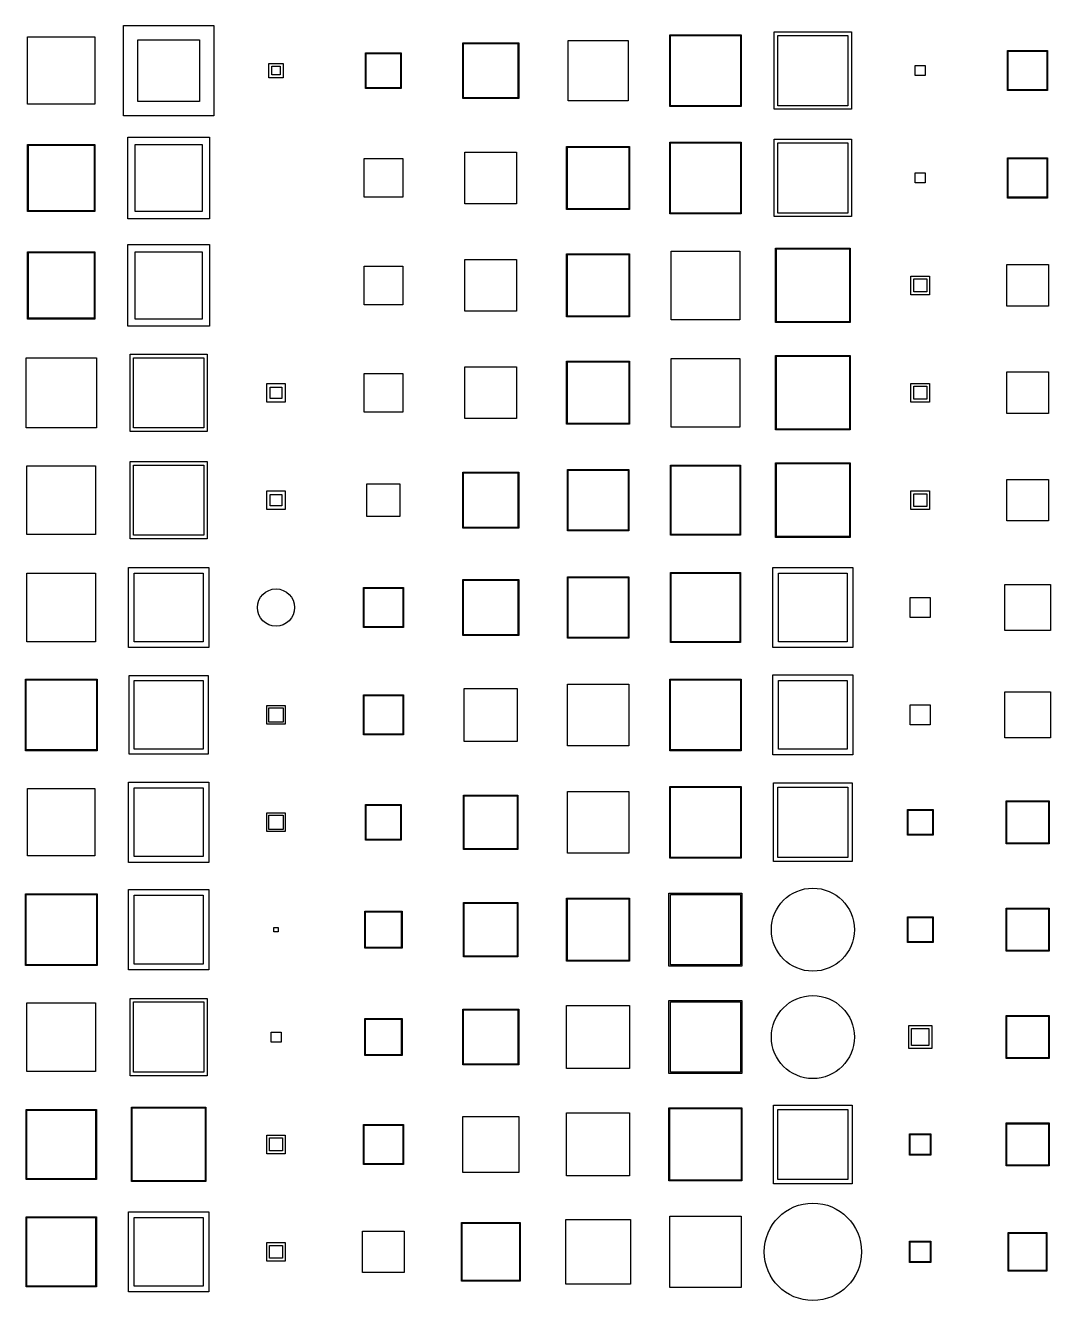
# Model space of a CAD drawing. Header units: millimetres. Extents: x -195 to 195, y -219 to 195.
# Drawn here: x 46.2 to 117.8, y -104.7 to -15.6 of the extents above; entities that cross this region are included whole.
import ezdxf

# ---------------------------------------------------------------- set-up
doc = ezdxf.new("R2010")
doc.units = ezdxf.units.MM
for name, color, linetype in [('DRILL', 6, 'Continuous'), ('M1', 1, 'Continuous'), ('M2', 30, 'Continuous'), ('M3', 5, 'Continuous'), ('M4', 3, 'Continuous')]:
    doc.layers.add(name, color=color, linetype=linetype)

msp = doc.modelspace()

# ---------------------------------------------------------------- linework, layer by layer
at = {"layer": 'DRILL'}
for centre, radius in [((63.75, -56.25), 1.3), ((101.25, -78.75), 2.9), ((101.25, -86.25), 2.9), ((101.25, -101.25), 3.4)]:
    msp.add_circle(centre, radius, dxfattribs=at)
at = {"layer": 'M1'}
for points in [[(51.1, -16.4), (51.1, -21.1), (46.4, -21.1), (46.4, -16.4)], [(58.4, -16.6), (58.4, -20.9), (54.1, -20.9), (54.1, -16.6)], [(76.8, -16.8), (80.7, -16.8), (80.7, -20.7), (76.8, -20.7)], [(88.35, -16.65), (88.35, -20.85), (84.15, -20.85), (84.15, -16.65)], [(91.25, -16.25), (96.25, -16.25), (96.25, -21.25), (91.25, -21.25)], [(103.7, -16.3), (103.7, -21.2), (98.8, -21.2), (98.8, -16.3)], [(72.45, -17.55), (72.45, -19.95), (70.05, -19.95), (70.05, -17.55)], [(117.65, -17.35), (117.65, -20.15), (114.85, -20.15), (114.85, -17.35)], [(63.45, -18.45), (64.05, -18.45), (64.05, -19.05), (63.45, -19.05)], [(109.1, -18.4), (109.1, -19.1), (108.4, -19.1), (108.4, -18.4)], [(46.4, -23.9), (51.1, -23.9), (51.1, -28.6), (46.4, -28.6)], [(59.1, -23.4), (59.1, -29.1), (53.4, -29.1), (53.4, -23.4)], [(96.25, -23.75), (96.25, -28.75), (91.25, -28.75), (91.25, -23.75)], [(103.7, -23.8), (103.7, -28.7), (98.8, -28.7), (98.8, -23.8)], [(72.6, -24.9), (72.6, -27.6), (69.9, -27.6), (69.9, -24.9)], [(80.55, -24.45), (80.55, -28.05), (76.95, -28.05), (76.95, -24.45)], [(88.4, -24.1), (88.4, -28.4), (84.1, -28.4), (84.1, -24.1)], [(117.65, -24.85), (117.65, -27.65), (114.85, -27.65), (114.85, -24.85)], [(109.1, -25.9), (109.1, -26.6), (108.4, -26.6), (108.4, -25.9)], [(59.1, -30.9), (59.1, -36.6), (53.4, -36.6), (53.4, -30.9)], [(51.1, -31.4), (51.1, -36.1), (46.4, -36.1), (46.4, -31.4)], [(80.55, -31.95), (80.55, -35.55), (76.95, -35.55), (76.95, -31.95)], [(88.4, -31.6), (88.4, -35.9), (84.1, -35.9), (84.1, -31.6)], [(96.15, -31.35), (96.15, -36.15), (91.35, -36.15), (91.35, -31.35)], [(98.7, -31.2), (103.8, -31.2), (103.8, -36.3), (98.7, -36.3)], [(72.6, -32.4), (72.6, -35.1), (69.9, -35.1), (69.9, -32.4)], [(117.7, -32.3), (117.7, -35.2), (114.8, -35.2), (114.8, -32.3)], [(108.1, -33.1), (109.4, -33.1), (109.4, -34.4), (108.1, -34.4)], [(46.3, -38.8), (51.2, -38.8), (51.2, -43.7), (46.3, -43.7)], [(58.7, -38.8), (58.7, -43.7), (53.8, -43.7), (53.8, -38.8)], [(88.4, -39.1), (88.4, -43.4), (84.1, -43.4), (84.1, -39.1)], [(96.15, -38.85), (96.15, -43.65), (91.35, -43.65), (91.35, -38.85)], [(103.8, -38.7), (103.8, -43.8), (98.7, -43.8), (98.7, -38.7)], [(69.9, -39.9), (72.6, -39.9), (72.6, -42.6), (69.9, -42.6)], [(80.55, -39.45), (80.55, -43.05), (76.95, -43.05), (76.95, -39.45)], [(117.7, -39.8), (117.7, -42.7), (114.8, -42.7), (114.8, -39.8)], [(64.4, -40.6), (64.4, -41.9), (63.1, -41.9), (63.1, -40.6)], [(109.4, -40.6), (109.4, -41.9), (108.1, -41.9), (108.1, -40.6)], [(58.7, -46.3), (58.7, -51.2), (53.8, -51.2), (53.8, -46.3)], [(96.2, -46.3), (96.2, -51.2), (91.3, -51.2), (91.3, -46.3)], [(103.8, -46.2), (103.8, -51.3), (98.7, -51.3), (98.7, -46.2)], [(51.15, -46.35), (51.15, -51.15), (46.35, -51.15), (46.35, -46.35)], [(80.7, -46.8), (80.7, -50.7), (76.8, -50.7), (76.8, -46.8)], [(84.15, -46.65), (88.35, -46.65), (88.35, -50.85), (84.15, -50.85)], [(72.4, -47.6), (72.4, -49.9), (70.1, -49.9), (70.1, -47.6)], [(117.7, -47.3), (117.7, -50.2), (114.8, -50.2), (114.8, -47.3)], [(63.1, -48.1), (64.4, -48.1), (64.4, -49.4), (63.1, -49.4)], [(109.4, -48.1), (109.4, -49.4), (108.1, -49.4), (108.1, -48.1)], [(51.15, -53.85), (51.15, -58.65), (46.35, -58.65), (46.35, -53.85)], [(53.45, -53.45), (59.05, -53.45), (59.05, -59.05), (53.45, -59.05)], [(80.7, -54.3), (80.7, -58.2), (76.8, -58.2), (76.8, -54.3)], [(84.15, -54.15), (88.35, -54.15), (88.35, -58.35), (84.15, -58.35)], [(96.2, -53.8), (96.2, -58.7), (91.3, -58.7), (91.3, -53.8)], [(104.05, -53.45), (104.05, -59.05), (98.45, -59.05), (98.45, -53.45)], [(69.85, -54.85), (72.65, -54.85), (72.65, -57.65), (69.85, -57.65)], [(117.85, -54.65), (117.85, -57.85), (114.65, -57.85), (114.65, -54.65)], [(108.05, -55.55), (109.45, -55.55), (109.45, -56.95), (108.05, -56.95)], [(51.25, -61.25), (51.25, -66.25), (46.25, -66.25), (46.25, -61.25)], [(58.65, -61.35), (58.65, -66.15), (53.85, -66.15), (53.85, -61.35)], [(96.25, -61.25), (96.25, -66.25), (91.25, -66.25), (91.25, -61.25)], [(104.05, -60.95), (104.05, -66.55), (98.45, -66.55), (98.45, -60.95)], [(80.6, -61.9), (80.6, -65.6), (76.9, -65.6), (76.9, -61.9)], [(84.1, -61.6), (88.4, -61.6), (88.4, -65.9), (84.1, -65.9)], [(117.85, -62.15), (117.85, -65.35), (114.65, -65.35), (114.65, -62.15)], [(72.65, -62.35), (72.65, -65.15), (69.85, -65.15), (69.85, -62.35)], [(109.45, -63.05), (109.45, -64.45), (108.05, -64.45), (108.05, -63.05)], [(64.25, -63.25), (64.25, -64.25), (63.25, -64.25), (63.25, -63.25)], [(51.1, -68.9), (51.1, -73.6), (46.4, -73.6), (46.4, -68.9)], [(58.65, -68.85), (58.65, -73.65), (53.85, -73.65), (53.85, -68.85)], [(80.6, -69.4), (80.6, -73.1), (76.9, -73.1), (76.9, -69.4)], [(88.4, -69.1), (88.4, -73.4), (84.1, -73.4), (84.1, -69.1)], [(96.25, -68.75), (96.25, -73.75), (91.25, -73.75), (91.25, -68.75)], [(103.7, -68.8), (103.7, -73.7), (98.8, -73.7), (98.8, -68.8)], [(72.45, -70.05), (72.45, -72.45), (70.05, -72.45), (70.05, -70.05)], [(114.8, -69.8), (117.7, -69.8), (117.7, -72.7), (114.8, -72.7)], [(64.25, -70.75), (64.25, -71.75), (63.25, -71.75), (63.25, -70.75)], [(109.65, -70.35), (109.65, -72.15), (107.85, -72.15), (107.85, -70.35)], [(51.25, -76.25), (51.25, -81.25), (46.25, -81.25), (46.25, -76.25)], [(53.85, -76.35), (58.65, -76.35), (58.65, -81.15), (53.85, -81.15)], [(96.2, -76.3), (96.2, -81.2), (91.3, -81.2), (91.3, -76.3)], [(80.6, -76.9), (80.6, -80.6), (76.9, -80.6), (76.9, -76.9)], [(84.1, -76.6), (88.4, -76.6), (88.4, -80.9), (84.1, -80.9)], [(117.7, -77.3), (117.7, -80.2), (114.8, -80.2), (114.8, -77.3)], [(72.5, -77.5), (72.5, -80), (70, -80), (70, -77.5)], [(109.65, -77.85), (109.65, -79.65), (107.85, -79.65), (107.85, -77.85)], [(63.6, -78.6), (63.9, -78.6), (63.9, -78.9), (63.6, -78.9)], [(51.15, -83.85), (51.15, -88.65), (46.35, -88.65), (46.35, -83.85)], [(58.7, -83.8), (58.7, -88.7), (53.8, -88.7), (53.8, -83.8)], [(80.7, -84.3), (80.7, -88.2), (76.8, -88.2), (76.8, -84.3)], [(88.45, -84.05), (88.45, -88.45), (84.05, -88.45), (84.05, -84.05)], [(91.3, -83.8), (96.2, -83.8), (96.2, -88.7), (91.3, -88.7)], [(72.5, -85), (72.5, -87.5), (70, -87.5), (70, -85)], [(109.55, -85.45), (109.55, -87.05), (107.95, -87.05), (107.95, -85.45)], [(114.8, -84.8), (117.7, -84.8), (117.7, -87.7), (114.8, -87.7)], [(63.4, -85.9), (64.1, -85.9), (64.1, -86.6), (63.4, -86.6)], [(51.2, -91.3), (51.2, -96.2), (46.3, -96.2), (46.3, -91.3)], [(58.8, -91.2), (58.8, -96.3), (53.7, -96.3), (53.7, -91.2)], [(88.45, -91.55), (88.45, -95.95), (84.05, -95.95), (84.05, -91.55)], [(91.25, -91.25), (96.25, -91.25), (96.25, -96.25), (91.25, -96.25)], [(103.7, -91.3), (103.7, -96.2), (98.8, -96.2), (98.8, -91.3)], [(72.65, -92.35), (72.65, -95.15), (69.85, -95.15), (69.85, -92.35)], [(80.7, -91.8), (80.7, -95.7), (76.8, -95.7), (76.8, -91.8)], [(117.7, -92.3), (117.7, -95.2), (114.8, -95.2), (114.8, -92.3)], [(64.4, -93.1), (64.4, -94.4), (63.1, -94.4), (63.1, -93.1)], [(109.45, -93.05), (109.45, -94.45), (108.05, -94.45), (108.05, -93.05)], [(51.2, -98.8), (51.2, -103.7), (46.3, -103.7), (46.3, -98.8)], [(59.05, -98.45), (59.05, -104.05), (53.45, -104.05), (53.45, -98.45)], [(96.25, -98.75), (96.25, -103.75), (91.25, -103.75), (91.25, -98.75)], [(80.75, -99.25), (80.75, -103.25), (76.75, -103.25), (76.75, -99.25)], [(88.5, -99), (88.5, -103.5), (84, -103.5), (84, -99)], [(64.4, -100.6), (64.4, -101.9), (63.1, -101.9), (63.1, -100.6)], [(72.7, -99.8), (72.7, -102.7), (69.8, -102.7), (69.8, -99.8)], [(109.45, -100.55), (109.45, -101.95), (108.05, -101.95), (108.05, -100.55)], [(117.6, -99.9), (117.6, -102.6), (114.9, -102.6), (114.9, -99.9)]]:
    msp.add_lwpolyline(points, close=True, dxfattribs=at)
at = {"layer": 'M2'}
for points in [[(59.4, -15.6), (59.4, -21.9), (53.1, -21.9), (53.1, -15.6)], [(51.1, -16.4), (51.1, -21.1), (46.4, -21.1), (46.4, -16.4)], [(76.85, -16.85), (80.65, -16.85), (80.65, -20.65), (76.85, -20.65)], [(88.35, -16.65), (88.35, -20.85), (84.15, -20.85), (84.15, -16.65)], [(91.3, -16.3), (96.2, -16.3), (96.2, -21.2), (91.3, -21.2)], [(103.95, -16.05), (103.95, -21.45), (98.55, -21.45), (98.55, -16.05)], [(72.5, -17.5), (72.5, -20), (70, -20), (70, -17.5)], [(117.6, -17.4), (117.6, -20.1), (114.9, -20.1), (114.9, -17.4)], [(63.25, -18.25), (64.25, -18.25), (64.25, -19.25), (63.25, -19.25)], [(109.1, -18.4), (109.1, -19.1), (108.4, -19.1), (108.4, -18.4)], [(46.45, -23.95), (51.05, -23.95), (51.05, -28.55), (46.45, -28.55)], [(58.6, -23.9), (58.6, -28.6), (53.9, -28.6), (53.9, -23.9)], [(96.2, -23.8), (96.2, -28.7), (91.3, -28.7), (91.3, -23.8)], [(103.95, -23.55), (103.95, -28.95), (98.55, -28.95), (98.55, -23.55)], [(72.6, -24.9), (72.6, -27.6), (69.9, -27.6), (69.9, -24.9)], [(80.55, -24.45), (80.55, -28.05), (76.95, -28.05), (76.95, -24.45)], [(88.45, -24.05), (88.45, -28.45), (84.05, -28.45), (84.05, -24.05)], [(117.6, -24.9), (117.6, -27.6), (114.9, -27.6), (114.9, -24.9)], [(109.1, -25.9), (109.1, -26.6), (108.4, -26.6), (108.4, -25.9)], [(98.65, -31.15), (103.85, -31.15), (103.85, -36.35), (98.65, -36.35)], [(51.05, -31.45), (51.05, -36.05), (46.45, -36.05), (46.45, -31.45)], [(58.6, -31.4), (58.6, -36.1), (53.9, -36.1), (53.9, -31.4)], [(80.55, -31.95), (80.55, -35.55), (76.95, -35.55), (76.95, -31.95)], [(88.45, -31.55), (88.45, -35.95), (84.05, -35.95), (84.05, -31.55)], [(96.15, -31.35), (96.15, -36.15), (91.35, -36.15), (91.35, -31.35)], [(72.6, -32.4), (72.6, -35.1), (69.9, -35.1), (69.9, -32.4)], [(117.7, -32.3), (117.7, -35.2), (114.8, -35.2), (114.8, -32.3)], [(108.3, -33.3), (109.2, -33.3), (109.2, -34.2), (108.3, -34.2)], [(46.3, -38.8), (51.2, -38.8), (51.2, -43.7), (46.3, -43.7)], [(58.95, -38.55), (58.95, -43.95), (53.55, -43.95), (53.55, -38.55)], [(88.45, -39.05), (88.45, -43.45), (84.05, -43.45), (84.05, -39.05)], [(96.15, -38.85), (96.15, -43.65), (91.35, -43.65), (91.35, -38.85)], [(103.85, -38.65), (103.85, -43.85), (98.65, -43.85), (98.65, -38.65)], [(69.9, -39.9), (72.6, -39.9), (72.6, -42.6), (69.9, -42.6)], [(80.55, -39.45), (80.55, -43.05), (76.95, -43.05), (76.95, -39.45)], [(117.7, -39.8), (117.7, -42.7), (114.8, -42.7), (114.8, -39.8)], [(64.15, -40.85), (64.15, -41.65), (63.35, -41.65), (63.35, -40.85)], [(109.2, -40.8), (109.2, -41.7), (108.3, -41.7), (108.3, -40.8)], [(58.95, -46.05), (58.95, -51.45), (53.55, -51.45), (53.55, -46.05)], [(103.85, -46.15), (103.85, -51.35), (98.65, -51.35), (98.65, -46.15)], [(51.15, -46.35), (51.15, -51.15), (46.35, -51.15), (46.35, -46.35)], [(80.65, -46.85), (80.65, -50.65), (76.85, -50.65), (76.85, -46.85)], [(84.1, -46.6), (88.4, -46.6), (88.4, -50.9), (84.1, -50.9)], [(96.15, -46.35), (96.15, -51.15), (91.35, -51.15), (91.35, -46.35)], [(72.4, -47.6), (72.4, -49.9), (70.1, -49.9), (70.1, -47.6)], [(117.7, -47.3), (117.7, -50.2), (114.8, -50.2), (114.8, -47.3)], [(63.35, -48.35), (64.15, -48.35), (64.15, -49.15), (63.35, -49.15)], [(109.2, -48.3), (109.2, -49.2), (108.3, -49.2), (108.3, -48.3)], [(51.15, -53.85), (51.15, -58.65), (46.35, -58.65), (46.35, -53.85)], [(53.85, -53.85), (58.65, -53.85), (58.65, -58.65), (53.85, -58.65)], [(84.1, -54.1), (88.4, -54.1), (88.4, -58.4), (84.1, -58.4)], [(96.15, -53.85), (96.15, -58.65), (91.35, -58.65), (91.35, -53.85)], [(103.65, -53.85), (103.65, -58.65), (98.85, -58.65), (98.85, -53.85)], [(69.9, -54.9), (72.6, -54.9), (72.6, -57.6), (69.9, -57.6)], [(80.65, -54.35), (80.65, -58.15), (76.85, -58.15), (76.85, -54.35)], [(117.85, -54.65), (117.85, -57.85), (114.65, -57.85), (114.65, -54.65)], [(108.05, -55.55), (109.45, -55.55), (109.45, -56.95), (108.05, -56.95)], [(51.2, -61.3), (51.2, -66.2), (46.3, -66.2), (46.3, -61.3)], [(59, -61), (59, -66.5), (53.5, -66.5), (53.5, -61)], [(96.2, -61.3), (96.2, -66.2), (91.3, -66.2), (91.3, -61.3)], [(103.65, -61.35), (103.65, -66.15), (98.85, -66.15), (98.85, -61.35)], [(80.6, -61.9), (80.6, -65.6), (76.9, -65.6), (76.9, -61.9)], [(84.1, -61.6), (88.4, -61.6), (88.4, -65.9), (84.1, -65.9)], [(117.85, -62.15), (117.85, -65.35), (114.65, -65.35), (114.65, -62.15)], [(64.4, -63.1), (64.4, -64.4), (63.1, -64.4), (63.1, -63.1)], [(72.6, -62.4), (72.6, -65.1), (69.9, -65.1), (69.9, -62.4)], [(109.45, -63.05), (109.45, -64.45), (108.05, -64.45), (108.05, -63.05)], [(59.05, -68.45), (59.05, -74.05), (53.45, -74.05), (53.45, -68.45)], [(104, -68.5), (104, -74), (98.5, -74), (98.5, -68.5)], [(51.1, -68.9), (51.1, -73.6), (46.4, -73.6), (46.4, -68.9)], [(80.65, -69.35), (80.65, -73.15), (76.85, -73.15), (76.85, -69.35)], [(88.4, -69.1), (88.4, -73.4), (84.1, -73.4), (84.1, -69.1)], [(96.2, -68.8), (96.2, -73.7), (91.3, -73.7), (91.3, -68.8)], [(72.5, -70), (72.5, -72.5), (70, -72.5), (70, -70)], [(114.75, -69.75), (117.75, -69.75), (117.75, -72.75), (114.75, -72.75)], [(64.4, -70.6), (64.4, -71.9), (63.1, -71.9), (63.1, -70.6)], [(109.6, -70.4), (109.6, -72.1), (107.9, -72.1), (107.9, -70.4)], [(51.2, -76.3), (51.2, -81.2), (46.3, -81.2), (46.3, -76.3)], [(53.45, -75.95), (59.05, -75.95), (59.05, -81.55), (53.45, -81.55)], [(84.05, -76.55), (88.45, -76.55), (88.45, -80.95), (84.05, -80.95)], [(96.3, -76.2), (96.3, -81.3), (91.2, -81.3), (91.2, -76.2)], [(72.55, -77.45), (72.55, -80.05), (69.95, -80.05), (69.95, -77.45)], [(80.65, -76.85), (80.65, -80.65), (76.85, -80.65), (76.85, -76.85)], [(117.75, -77.25), (117.75, -80.25), (114.75, -80.25), (114.75, -77.25)], [(109.6, -77.9), (109.6, -79.6), (107.9, -79.6), (107.9, -77.9)], [(63.6, -78.6), (63.9, -78.6), (63.9, -78.9), (63.6, -78.9)], [(58.95, -83.55), (58.95, -88.95), (53.55, -88.95), (53.55, -83.55)], [(91.2, -83.7), (96.3, -83.7), (96.3, -88.8), (91.2, -88.8)], [(51.15, -83.85), (51.15, -88.65), (46.35, -88.65), (46.35, -83.85)], [(80.65, -84.35), (80.65, -88.15), (76.85, -88.15), (76.85, -84.35)], [(88.45, -84.05), (88.45, -88.45), (84.05, -88.45), (84.05, -84.05)], [(72.55, -84.95), (72.55, -87.55), (69.95, -87.55), (69.95, -84.95)], [(114.75, -84.75), (117.75, -84.75), (117.75, -87.75), (114.75, -87.75)], [(63.4, -85.9), (64.1, -85.9), (64.1, -86.6), (63.4, -86.6)], [(109.35, -85.65), (109.35, -86.85), (108.15, -86.85), (108.15, -85.65)], [(51.15, -91.35), (51.15, -96.15), (46.35, -96.15), (46.35, -91.35)], [(58.85, -91.15), (58.85, -96.35), (53.65, -96.35), (53.65, -91.15)], [(88.45, -91.55), (88.45, -95.95), (84.05, -95.95), (84.05, -91.55)], [(91.2, -91.2), (96.3, -91.2), (96.3, -96.3), (91.2, -96.3)], [(104, -91), (104, -96.5), (98.5, -96.5), (98.5, -91)], [(72.6, -92.4), (72.6, -95.1), (69.9, -95.1), (69.9, -92.4)], [(80.7, -91.8), (80.7, -95.7), (76.8, -95.7), (76.8, -91.8)], [(117.75, -92.25), (117.75, -95.25), (114.75, -95.25), (114.75, -92.25)], [(64.2, -93.3), (64.2, -94.2), (63.3, -94.2), (63.3, -93.3)], [(109.5, -93), (109.5, -94.5), (108, -94.5), (108, -93)], [(96.25, -98.75), (96.25, -103.75), (91.25, -103.75), (91.25, -98.75)], [(51.15, -98.85), (51.15, -103.65), (46.35, -103.65), (46.35, -98.85)], [(58.65, -98.85), (58.65, -103.65), (53.85, -103.65), (53.85, -98.85)], [(80.8, -99.2), (80.8, -103.3), (76.7, -103.3), (76.7, -99.2)], [(88.5, -99), (88.5, -103.5), (84, -103.5), (84, -99)], [(72.7, -99.8), (72.7, -102.7), (69.8, -102.7), (69.8, -99.8)], [(109.5, -100.5), (109.5, -102), (108, -102), (108, -100.5)], [(117.55, -99.95), (117.55, -102.55), (114.95, -102.55), (114.95, -99.95)], [(64.2, -100.8), (64.2, -101.7), (63.3, -101.7), (63.3, -100.8)]]:
    msp.add_lwpolyline(points, close=True, dxfattribs=at)
at = {"layer": 'M3'}
for points in [[(51.1, -16.4), (51.1, -21.1), (46.4, -21.1), (46.4, -16.4)], [(58.4, -16.6), (58.4, -20.9), (54.1, -20.9), (54.1, -16.6)], [(76.8, -16.8), (80.7, -16.8), (80.7, -20.7), (76.8, -20.7)], [(88.35, -16.65), (88.35, -20.85), (84.15, -20.85), (84.15, -16.65)], [(91.25, -16.25), (96.25, -16.25), (96.25, -21.25), (91.25, -21.25)], [(103.7, -16.3), (103.7, -21.2), (98.8, -21.2), (98.8, -16.3)], [(72.45, -17.55), (72.45, -19.95), (70.05, -19.95), (70.05, -17.55)], [(117.65, -17.35), (117.65, -20.15), (114.85, -20.15), (114.85, -17.35)], [(63.45, -18.45), (64.05, -18.45), (64.05, -19.05), (63.45, -19.05)], [(109.1, -18.4), (109.1, -19.1), (108.4, -19.1), (108.4, -18.4)], [(46.4, -23.9), (51.1, -23.9), (51.1, -28.6), (46.4, -28.6)], [(59.1, -23.4), (59.1, -29.1), (53.4, -29.1), (53.4, -23.4)], [(96.25, -23.75), (96.25, -28.75), (91.25, -28.75), (91.25, -23.75)], [(103.7, -23.8), (103.7, -28.7), (98.8, -28.7), (98.8, -23.8)], [(72.6, -24.9), (72.6, -27.6), (69.9, -27.6), (69.9, -24.9)], [(80.55, -24.45), (80.55, -28.05), (76.95, -28.05), (76.95, -24.45)], [(88.4, -24.1), (88.4, -28.4), (84.1, -28.4), (84.1, -24.1)], [(117.65, -24.85), (117.65, -27.65), (114.85, -27.65), (114.85, -24.85)], [(109.1, -25.9), (109.1, -26.6), (108.4, -26.6), (108.4, -25.9)], [(59.1, -30.9), (59.1, -36.6), (53.4, -36.6), (53.4, -30.9)], [(51.1, -31.4), (51.1, -36.1), (46.4, -36.1), (46.4, -31.4)], [(80.55, -31.95), (80.55, -35.55), (76.95, -35.55), (76.95, -31.95)], [(88.4, -31.6), (88.4, -35.9), (84.1, -35.9), (84.1, -31.6)], [(96.15, -31.35), (96.15, -36.15), (91.35, -36.15), (91.35, -31.35)], [(98.7, -31.2), (103.8, -31.2), (103.8, -36.3), (98.7, -36.3)], [(72.6, -32.4), (72.6, -35.1), (69.9, -35.1), (69.9, -32.4)], [(117.7, -32.3), (117.7, -35.2), (114.8, -35.2), (114.8, -32.3)], [(108.1, -33.1), (109.4, -33.1), (109.4, -34.4), (108.1, -34.4)], [(46.3, -38.8), (51.2, -38.8), (51.2, -43.7), (46.3, -43.7)], [(58.7, -38.8), (58.7, -43.7), (53.8, -43.7), (53.8, -38.8)], [(88.4, -39.1), (88.4, -43.4), (84.1, -43.4), (84.1, -39.1)], [(96.15, -38.85), (96.15, -43.65), (91.35, -43.65), (91.35, -38.85)], [(103.8, -38.7), (103.8, -43.8), (98.7, -43.8), (98.7, -38.7)], [(69.9, -39.9), (72.6, -39.9), (72.6, -42.6), (69.9, -42.6)], [(80.55, -39.45), (80.55, -43.05), (76.95, -43.05), (76.95, -39.45)], [(117.7, -39.8), (117.7, -42.7), (114.8, -42.7), (114.8, -39.8)], [(64.4, -40.6), (64.4, -41.9), (63.1, -41.9), (63.1, -40.6)], [(109.4, -40.6), (109.4, -41.9), (108.1, -41.9), (108.1, -40.6)], [(58.7, -46.3), (58.7, -51.2), (53.8, -51.2), (53.8, -46.3)], [(96.2, -46.3), (96.2, -51.2), (91.3, -51.2), (91.3, -46.3)], [(103.8, -46.2), (103.8, -51.3), (98.7, -51.3), (98.7, -46.2)], [(51.15, -46.35), (51.15, -51.15), (46.35, -51.15), (46.35, -46.35)], [(80.7, -46.8), (80.7, -50.7), (76.8, -50.7), (76.8, -46.8)], [(84.15, -46.65), (88.35, -46.65), (88.35, -50.85), (84.15, -50.85)], [(72.4, -47.6), (72.4, -49.9), (70.1, -49.9), (70.1, -47.6)], [(117.7, -47.3), (117.7, -50.2), (114.8, -50.2), (114.8, -47.3)], [(63.1, -48.1), (64.4, -48.1), (64.4, -49.4), (63.1, -49.4)], [(109.4, -48.1), (109.4, -49.4), (108.1, -49.4), (108.1, -48.1)], [(51.15, -53.85), (51.15, -58.65), (46.35, -58.65), (46.35, -53.85)], [(53.45, -53.45), (59.05, -53.45), (59.05, -59.05), (53.45, -59.05)], [(80.7, -54.3), (80.7, -58.2), (76.8, -58.2), (76.8, -54.3)], [(84.15, -54.15), (88.35, -54.15), (88.35, -58.35), (84.15, -58.35)], [(96.2, -53.8), (96.2, -58.7), (91.3, -58.7), (91.3, -53.8)], [(104.05, -53.45), (104.05, -59.05), (98.45, -59.05), (98.45, -53.45)], [(69.85, -54.85), (72.65, -54.85), (72.65, -57.65), (69.85, -57.65)], [(117.85, -54.65), (117.85, -57.85), (114.65, -57.85), (114.65, -54.65)], [(108.05, -55.55), (109.45, -55.55), (109.45, -56.95), (108.05, -56.95)], [(51.25, -61.25), (51.25, -66.25), (46.25, -66.25), (46.25, -61.25)], [(58.65, -61.35), (58.65, -66.15), (53.85, -66.15), (53.85, -61.35)], [(96.25, -61.25), (96.25, -66.25), (91.25, -66.25), (91.25, -61.25)], [(104.05, -60.95), (104.05, -66.55), (98.45, -66.55), (98.45, -60.95)], [(80.6, -61.9), (80.6, -65.6), (76.9, -65.6), (76.9, -61.9)], [(84.1, -61.6), (88.4, -61.6), (88.4, -65.9), (84.1, -65.9)], [(117.85, -62.15), (117.85, -65.35), (114.65, -65.35), (114.65, -62.15)], [(72.65, -62.35), (72.65, -65.15), (69.85, -65.15), (69.85, -62.35)], [(109.45, -63.05), (109.45, -64.45), (108.05, -64.45), (108.05, -63.05)], [(64.25, -63.25), (64.25, -64.25), (63.25, -64.25), (63.25, -63.25)], [(51.1, -68.9), (51.1, -73.6), (46.4, -73.6), (46.4, -68.9)], [(58.65, -68.85), (58.65, -73.65), (53.85, -73.65), (53.85, -68.85)], [(80.6, -69.4), (80.6, -73.1), (76.9, -73.1), (76.9, -69.4)], [(88.4, -69.1), (88.4, -73.4), (84.1, -73.4), (84.1, -69.1)], [(96.25, -68.75), (96.25, -73.75), (91.25, -73.75), (91.25, -68.75)], [(103.7, -68.8), (103.7, -73.7), (98.8, -73.7), (98.8, -68.8)], [(72.45, -70.05), (72.45, -72.45), (70.05, -72.45), (70.05, -70.05)], [(114.8, -69.8), (117.7, -69.8), (117.7, -72.7), (114.8, -72.7)], [(64.25, -70.75), (64.25, -71.75), (63.25, -71.75), (63.25, -70.75)], [(109.65, -70.35), (109.65, -72.15), (107.85, -72.15), (107.85, -70.35)], [(51.25, -76.25), (51.25, -81.25), (46.25, -81.25), (46.25, -76.25)], [(53.85, -76.35), (58.65, -76.35), (58.65, -81.15), (53.85, -81.15)], [(96.2, -76.3), (96.2, -81.2), (91.3, -81.2), (91.3, -76.3)], [(80.6, -76.9), (80.6, -80.6), (76.9, -80.6), (76.9, -76.9)], [(84.1, -76.6), (88.4, -76.6), (88.4, -80.9), (84.1, -80.9)], [(117.7, -77.3), (117.7, -80.2), (114.8, -80.2), (114.8, -77.3)], [(72.5, -77.5), (72.5, -80), (70, -80), (70, -77.5)], [(109.65, -77.85), (109.65, -79.65), (107.85, -79.65), (107.85, -77.85)], [(63.6, -78.6), (63.9, -78.6), (63.9, -78.9), (63.6, -78.9)], [(51.15, -83.85), (51.15, -88.65), (46.35, -88.65), (46.35, -83.85)], [(58.7, -83.8), (58.7, -88.7), (53.8, -88.7), (53.8, -83.8)], [(80.7, -84.3), (80.7, -88.2), (76.8, -88.2), (76.8, -84.3)], [(88.45, -84.05), (88.45, -88.45), (84.05, -88.45), (84.05, -84.05)], [(91.3, -83.8), (96.2, -83.8), (96.2, -88.7), (91.3, -88.7)], [(72.5, -85), (72.5, -87.5), (70, -87.5), (70, -85)], [(109.55, -85.45), (109.55, -87.05), (107.95, -87.05), (107.95, -85.45)], [(114.8, -84.8), (117.7, -84.8), (117.7, -87.7), (114.8, -87.7)], [(63.4, -85.9), (64.1, -85.9), (64.1, -86.6), (63.4, -86.6)], [(51.2, -91.3), (51.2, -96.2), (46.3, -96.2), (46.3, -91.3)], [(58.8, -91.2), (58.8, -96.3), (53.7, -96.3), (53.7, -91.2)], [(88.45, -91.55), (88.45, -95.95), (84.05, -95.95), (84.05, -91.55)], [(91.25, -91.25), (96.25, -91.25), (96.25, -96.25), (91.25, -96.25)], [(103.7, -91.3), (103.7, -96.2), (98.8, -96.2), (98.8, -91.3)], [(72.65, -92.35), (72.65, -95.15), (69.85, -95.15), (69.85, -92.35)], [(80.7, -91.8), (80.7, -95.7), (76.8, -95.7), (76.8, -91.8)], [(117.7, -92.3), (117.7, -95.2), (114.8, -95.2), (114.8, -92.3)], [(64.4, -93.1), (64.4, -94.4), (63.1, -94.4), (63.1, -93.1)], [(109.45, -93.05), (109.45, -94.45), (108.05, -94.45), (108.05, -93.05)], [(51.2, -98.8), (51.2, -103.7), (46.3, -103.7), (46.3, -98.8)], [(59.05, -98.45), (59.05, -104.05), (53.45, -104.05), (53.45, -98.45)], [(96.25, -98.75), (96.25, -103.75), (91.25, -103.75), (91.25, -98.75)], [(80.75, -99.25), (80.75, -103.25), (76.75, -103.25), (76.75, -99.25)], [(88.5, -99), (88.5, -103.5), (84, -103.5), (84, -99)], [(64.4, -100.6), (64.4, -101.9), (63.1, -101.9), (63.1, -100.6)], [(72.7, -99.8), (72.7, -102.7), (69.8, -102.7), (69.8, -99.8)], [(109.45, -100.55), (109.45, -101.95), (108.05, -101.95), (108.05, -100.55)], [(117.6, -99.9), (117.6, -102.6), (114.9, -102.6), (114.9, -99.9)]]:
    msp.add_lwpolyline(points, close=True, dxfattribs=at)
at = {"layer": 'M4'}
for points in [[(59.4, -15.6), (59.4, -21.9), (53.1, -21.9), (53.1, -15.6)], [(51.1, -16.4), (51.1, -21.1), (46.4, -21.1), (46.4, -16.4)], [(76.85, -16.85), (80.65, -16.85), (80.65, -20.65), (76.85, -20.65)], [(88.35, -16.65), (88.35, -20.85), (84.15, -20.85), (84.15, -16.65)], [(91.3, -16.3), (96.2, -16.3), (96.2, -21.2), (91.3, -21.2)], [(103.95, -16.05), (103.95, -21.45), (98.55, -21.45), (98.55, -16.05)], [(72.5, -17.5), (72.5, -20), (70, -20), (70, -17.5)], [(117.6, -17.4), (117.6, -20.1), (114.9, -20.1), (114.9, -17.4)], [(63.25, -18.25), (64.25, -18.25), (64.25, -19.25), (63.25, -19.25)], [(109.1, -18.4), (109.1, -19.1), (108.4, -19.1), (108.4, -18.4)], [(46.45, -23.95), (51.05, -23.95), (51.05, -28.55), (46.45, -28.55)], [(58.6, -23.9), (58.6, -28.6), (53.9, -28.6), (53.9, -23.9)], [(96.2, -23.8), (96.2, -28.7), (91.3, -28.7), (91.3, -23.8)], [(103.95, -23.55), (103.95, -28.95), (98.55, -28.95), (98.55, -23.55)], [(72.6, -24.9), (72.6, -27.6), (69.9, -27.6), (69.9, -24.9)], [(80.55, -24.45), (80.55, -28.05), (76.95, -28.05), (76.95, -24.45)], [(88.45, -24.05), (88.45, -28.45), (84.05, -28.45), (84.05, -24.05)], [(117.6, -24.9), (117.6, -27.6), (114.9, -27.6), (114.9, -24.9)], [(109.1, -25.9), (109.1, -26.6), (108.4, -26.6), (108.4, -25.9)], [(98.65, -31.15), (103.85, -31.15), (103.85, -36.35), (98.65, -36.35)], [(51.05, -31.45), (51.05, -36.05), (46.45, -36.05), (46.45, -31.45)], [(58.6, -31.4), (58.6, -36.1), (53.9, -36.1), (53.9, -31.4)], [(80.55, -31.95), (80.55, -35.55), (76.95, -35.55), (76.95, -31.95)], [(88.45, -31.55), (88.45, -35.95), (84.05, -35.95), (84.05, -31.55)], [(96.15, -31.35), (96.15, -36.15), (91.35, -36.15), (91.35, -31.35)], [(72.6, -32.4), (72.6, -35.1), (69.9, -35.1), (69.9, -32.4)], [(117.7, -32.3), (117.7, -35.2), (114.8, -35.2), (114.8, -32.3)], [(108.3, -33.3), (109.2, -33.3), (109.2, -34.2), (108.3, -34.2)], [(46.3, -38.8), (51.2, -38.8), (51.2, -43.7), (46.3, -43.7)], [(58.95, -38.55), (58.95, -43.95), (53.55, -43.95), (53.55, -38.55)], [(88.45, -39.05), (88.45, -43.45), (84.05, -43.45), (84.05, -39.05)], [(96.15, -38.85), (96.15, -43.65), (91.35, -43.65), (91.35, -38.85)], [(103.85, -38.65), (103.85, -43.85), (98.65, -43.85), (98.65, -38.65)], [(69.9, -39.9), (72.6, -39.9), (72.6, -42.6), (69.9, -42.6)], [(80.55, -39.45), (80.55, -43.05), (76.95, -43.05), (76.95, -39.45)], [(117.7, -39.8), (117.7, -42.7), (114.8, -42.7), (114.8, -39.8)], [(64.15, -40.85), (64.15, -41.65), (63.35, -41.65), (63.35, -40.85)], [(109.2, -40.8), (109.2, -41.7), (108.3, -41.7), (108.3, -40.8)], [(58.95, -46.05), (58.95, -51.45), (53.55, -51.45), (53.55, -46.05)], [(103.85, -46.15), (103.85, -51.35), (98.65, -51.35), (98.65, -46.15)], [(51.15, -46.35), (51.15, -51.15), (46.35, -51.15), (46.35, -46.35)], [(80.65, -46.85), (80.65, -50.65), (76.85, -50.65), (76.85, -46.85)], [(84.1, -46.6), (88.4, -46.6), (88.4, -50.9), (84.1, -50.9)], [(96.15, -46.35), (96.15, -51.15), (91.35, -51.15), (91.35, -46.35)], [(72.4, -47.6), (72.4, -49.9), (70.1, -49.9), (70.1, -47.6)], [(117.7, -47.3), (117.7, -50.2), (114.8, -50.2), (114.8, -47.3)], [(63.35, -48.35), (64.15, -48.35), (64.15, -49.15), (63.35, -49.15)], [(109.2, -48.3), (109.2, -49.2), (108.3, -49.2), (108.3, -48.3)], [(51.15, -53.85), (51.15, -58.65), (46.35, -58.65), (46.35, -53.85)], [(53.85, -53.85), (58.65, -53.85), (58.65, -58.65), (53.85, -58.65)], [(84.1, -54.1), (88.4, -54.1), (88.4, -58.4), (84.1, -58.4)], [(96.15, -53.85), (96.15, -58.65), (91.35, -58.65), (91.35, -53.85)], [(103.65, -53.85), (103.65, -58.65), (98.85, -58.65), (98.85, -53.85)], [(69.9, -54.9), (72.6, -54.9), (72.6, -57.6), (69.9, -57.6)], [(80.65, -54.35), (80.65, -58.15), (76.85, -58.15), (76.85, -54.35)], [(117.85, -54.65), (117.85, -57.85), (114.65, -57.85), (114.65, -54.65)], [(108.05, -55.55), (109.45, -55.55), (109.45, -56.95), (108.05, -56.95)], [(51.2, -61.3), (51.2, -66.2), (46.3, -66.2), (46.3, -61.3)], [(59, -61), (59, -66.5), (53.5, -66.5), (53.5, -61)], [(96.2, -61.3), (96.2, -66.2), (91.3, -66.2), (91.3, -61.3)], [(103.65, -61.35), (103.65, -66.15), (98.85, -66.15), (98.85, -61.35)], [(80.6, -61.9), (80.6, -65.6), (76.9, -65.6), (76.9, -61.9)], [(84.1, -61.6), (88.4, -61.6), (88.4, -65.9), (84.1, -65.9)], [(117.85, -62.15), (117.85, -65.35), (114.65, -65.35), (114.65, -62.15)], [(64.4, -63.1), (64.4, -64.4), (63.1, -64.4), (63.1, -63.1)], [(72.6, -62.4), (72.6, -65.1), (69.9, -65.1), (69.9, -62.4)], [(109.45, -63.05), (109.45, -64.45), (108.05, -64.45), (108.05, -63.05)], [(59.05, -68.45), (59.05, -74.05), (53.45, -74.05), (53.45, -68.45)], [(104, -68.5), (104, -74), (98.5, -74), (98.5, -68.5)], [(51.1, -68.9), (51.1, -73.6), (46.4, -73.6), (46.4, -68.9)], [(80.65, -69.35), (80.65, -73.15), (76.85, -73.15), (76.85, -69.35)], [(88.4, -69.1), (88.4, -73.4), (84.1, -73.4), (84.1, -69.1)], [(96.2, -68.8), (96.2, -73.7), (91.3, -73.7), (91.3, -68.8)], [(72.5, -70), (72.5, -72.5), (70, -72.5), (70, -70)], [(114.75, -69.75), (117.75, -69.75), (117.75, -72.75), (114.75, -72.75)], [(64.4, -70.6), (64.4, -71.9), (63.1, -71.9), (63.1, -70.6)], [(109.6, -70.4), (109.6, -72.1), (107.9, -72.1), (107.9, -70.4)], [(51.2, -76.3), (51.2, -81.2), (46.3, -81.2), (46.3, -76.3)], [(53.45, -75.95), (59.05, -75.95), (59.05, -81.55), (53.45, -81.55)], [(84.05, -76.55), (88.45, -76.55), (88.45, -80.95), (84.05, -80.95)], [(96.3, -76.2), (96.3, -81.3), (91.2, -81.3), (91.2, -76.2)], [(72.55, -77.45), (72.55, -80.05), (69.95, -80.05), (69.95, -77.45)], [(80.65, -76.85), (80.65, -80.65), (76.85, -80.65), (76.85, -76.85)], [(117.75, -77.25), (117.75, -80.25), (114.75, -80.25), (114.75, -77.25)], [(109.6, -77.9), (109.6, -79.6), (107.9, -79.6), (107.9, -77.9)], [(63.6, -78.6), (63.9, -78.6), (63.9, -78.9), (63.6, -78.9)], [(58.95, -83.55), (58.95, -88.95), (53.55, -88.95), (53.55, -83.55)], [(91.2, -83.7), (96.3, -83.7), (96.3, -88.8), (91.2, -88.8)], [(51.15, -83.85), (51.15, -88.65), (46.35, -88.65), (46.35, -83.85)], [(80.65, -84.35), (80.65, -88.15), (76.85, -88.15), (76.85, -84.35)], [(88.45, -84.05), (88.45, -88.45), (84.05, -88.45), (84.05, -84.05)], [(72.55, -84.95), (72.55, -87.55), (69.95, -87.55), (69.95, -84.95)], [(114.75, -84.75), (117.75, -84.75), (117.75, -87.75), (114.75, -87.75)], [(63.4, -85.9), (64.1, -85.9), (64.1, -86.6), (63.4, -86.6)], [(109.35, -85.65), (109.35, -86.85), (108.15, -86.85), (108.15, -85.65)], [(51.15, -91.35), (51.15, -96.15), (46.35, -96.15), (46.35, -91.35)], [(58.85, -91.15), (58.85, -96.35), (53.65, -96.35), (53.65, -91.15)], [(88.45, -91.55), (88.45, -95.95), (84.05, -95.95), (84.05, -91.55)], [(91.2, -91.2), (96.3, -91.2), (96.3, -96.3), (91.2, -96.3)], [(104, -91), (104, -96.5), (98.5, -96.5), (98.5, -91)], [(72.6, -92.4), (72.6, -95.1), (69.9, -95.1), (69.9, -92.4)], [(80.7, -91.8), (80.7, -95.7), (76.8, -95.7), (76.8, -91.8)], [(117.75, -92.25), (117.75, -95.25), (114.75, -95.25), (114.75, -92.25)], [(64.2, -93.3), (64.2, -94.2), (63.3, -94.2), (63.3, -93.3)], [(109.5, -93), (109.5, -94.5), (108, -94.5), (108, -93)], [(96.25, -98.75), (96.25, -103.75), (91.25, -103.75), (91.25, -98.75)], [(51.15, -98.85), (51.15, -103.65), (46.35, -103.65), (46.35, -98.85)], [(58.65, -98.85), (58.65, -103.65), (53.85, -103.65), (53.85, -98.85)], [(80.8, -99.2), (80.8, -103.3), (76.7, -103.3), (76.7, -99.2)], [(88.5, -99), (88.5, -103.5), (84, -103.5), (84, -99)], [(72.7, -99.8), (72.7, -102.7), (69.8, -102.7), (69.8, -99.8)], [(109.5, -100.5), (109.5, -102), (108, -102), (108, -100.5)], [(117.55, -99.95), (117.55, -102.55), (114.95, -102.55), (114.95, -99.95)], [(64.2, -100.8), (64.2, -101.7), (63.3, -101.7), (63.3, -100.8)]]:
    msp.add_lwpolyline(points, close=True, dxfattribs=at)

doc.saveas('drawing.dxf')
